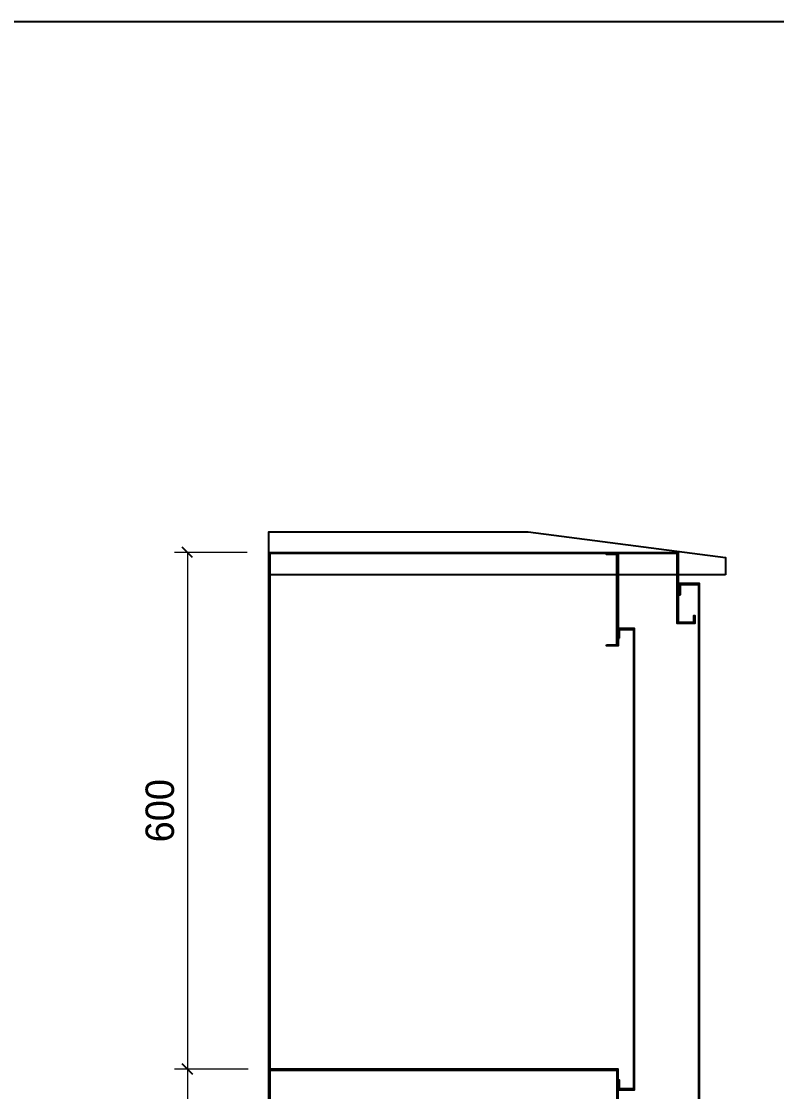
# Model space of a CAD drawing. Header units: millimetres. Extents: x 0 to 5930, y 0 to 4193.
# Drawn here: x 2287 to 3163, y 2950 to 4193 of the extents above; entities that cross this region are included whole.
import ezdxf

# ---------------------------------------------------------------- set-up
doc = ezdxf.new("R2010")
doc.units = ezdxf.units.MM
doc.layers.add('FIRE PROTECTION', color=1, linetype='Continuous')
doc.styles.add('Arial', font='arial.ttf')
doc.dimstyles.new('Dim-33', dxfattribs={"dimtxt": 33, "dimasz": 12, "dimexe": 15, "dimexo": 25, "dimgap": 15, "dimtad": 1, "dimdec": 0, "dimtxsty": 'Standard', "dimblk": 'OBLIQUE', "dimcen": 10, "dimclrd": 5, "dimclre": 5, "dimclrt": 3, "dimazin": 3, "dimtfac": 1, "dimtdec": 0, "dimtmove": 0, "dimatfit": 3, "dimldrblk": 'OPEN30', "dimlwd": 9, "dimlwe": 9})

# ---------------------------------------------------------------- blocks, each defined once
blk = doc.blocks.new('KHUNG CHUẨN')
at = {"color": 7}
blk.add_lwpolyline([(16919.25, -26555.16), (19889.25, -26555.16), (19889.25, -28655.16), (16919.25, -28655.16)], close=True, dxfattribs=at)
at = {"color": 3, "style": 'Arial'}
for tag, p in [('#01', (17055.57, -28580.1)), ('#02', (17431.39, -28580.1)), ('#03', (18030.58, -28580.1)), ('#08', (18751.7, -28580.1)), ('#10', (19064.78, -28580.1)), ('#11', (19060.3, -28625.69)), ('#12', (19806.46, -28628.91)), ('#04', (17024.77, -28634.62)), ('#05', (17308.45, -28633.02)), ('#06', (17632.65, -28633.73)), ('#07', (18002.01, -28634.74)), ('#09', (18753.85, -28632.6))]:
    blk.add_attdef(tag, p, '', height=20, dxfattribs=at)
blk = doc.blocks.new('*D3')
at = {"color": 5, "lineweight": 9, "ltscale": 3, "transparency": 16777216}
for p, q in [((2550.3, 2976), (2464.6, 2976)), ((2479.6, 2976), (2479.6, 1976)), ((2549.1, 1976), (2464.6, 1976))]:
    blk.add_line(p, q, dxfattribs=at)
at = {"color": 0, "linetype": 'ByBlock', "lineweight": -2}
for p, q in [((2485.6, 2970), (2473.6, 2982)), ((2473.6, 1982), (2485.6, 1970))]:
    blk.add_line(p, q, dxfattribs=at)
at = {"layer": 'Defpoints', "color": 0, "ltscale": 3, "transparency": 16777216}
for p in [(2575.3, 2976), (2479.6, 1976), (2574.1, 1976)]:
    blk.add_point(p, dxfattribs=at)
at = {"color": 3, "ltscale": 3, "transparency": 16777216, "insert": (2447.8, 2476), "char_height": 33, "attachment_point": 5, "rotation": 90}
blk.add_mtext('1000', dxfattribs=at)
blk = doc.blocks.new('_Oblique')
at = {"color": 0, "linetype": 'ByBlock', "lineweight": -2}
blk.add_line((-0.5, -0.5), (0.5, 0.5), dxfattribs=at)
blk = doc.blocks.new('_Open30')
at = {"color": 0, "linetype": 'ByBlock', "lineweight": -2}
for p, q in [((-1, 0.27), (0, 0)), ((0, 0), (-1, -0.27)), ((0, 0), (-1, 0))]:
    blk.add_line(p, q, dxfattribs=at)
blk = doc.blocks.new('*D6')
at = {"color": 0, "linetype": 'ByBlock', "lineweight": -2}
for p, q in [((2485.6, 3570), (2473.6, 3582)), ((2473.6, 2982), (2485.6, 2970))]:
    blk.add_line(p, q, dxfattribs=at)
at = {"color": 5, "lineweight": 9, "ltscale": 3, "transparency": 16777216}
for p, q in [((2549.1, 3576), (2464.6, 3576)), ((2479.6, 3576), (2479.6, 2976)), ((2550.3, 2976), (2464.6, 2976))]:
    blk.add_line(p, q, dxfattribs=at)
at = {"layer": 'Defpoints', "color": 0, "ltscale": 3, "transparency": 16777216}
for p in [(2574.1, 3576), (2479.6, 2976), (2575.3, 2976)]:
    blk.add_point(p, dxfattribs=at)
at = {"color": 3, "ltscale": 3, "transparency": 16777216, "insert": (2447.8, 3276), "char_height": 33, "attachment_point": 5, "rotation": 90}
blk.add_mtext('600', dxfattribs=at)

msp = doc.modelspace()

# ---------------------------------------------------------------- linework, layer by layer
at = {"color": 7}
msp.add_lwpolyline([(2574.1, 3550), (2574.1, 3576), (3049.4, 3576), (3049.4, 3494.8), (3067.4, 3494.8), (3067.4, 3502.8), (3068.6, 3502.8), (3068.6, 3493.6), (3048.2, 3493.6), (3048.2, 3574.8), (2575.3, 3574.8)], dxfattribs=at)
for points in [[(2575.3, 3574.8), (2575.3, 3574.8), (2575.3, 1977.2), (2575.3, 1977.2), (2574.1, 1976), (2574.1, 1976), (2574.1, 3576), (2574.1, 3576)], [(3051.9, 3526.8), (3051.9, 3538.8), (3072.9, 3538.8), (3072.9, 1978.2), (3051.9, 1978.2), (3051.9, 1990.2), (3050.7, 1990.2), (3050.7, 1977), (3074.1, 1977), (3074.1, 3540), (3050.7, 3540), (3050.7, 3526.8)]]:
    msp.add_lwpolyline(points, close=True, dxfattribs=at)
at = {"color": 3}
for points in [[(2966.2, 3468.6), (2978.2, 3468.6), (2978.2, 3573.6), (2966.2, 3573.6), (2966.2, 3574.8), (2979.4, 3574.8), (2979.4, 3467.4), (2966.2, 3467.4)], [(2575.3, 2974.8), (2575.3, 2974.8), (2575.3, 2974.8), (2978.2, 2974.8), (2978.2, 2924.8), (2966.2, 2924.8), (2966.2, 2923.6), (2979.4, 2923.6), (2979.4, 2976), (2575.3, 2976), (2575.3, 2974.8), (2575.3, 2974.8)]]:
    msp.add_lwpolyline(points, close=True, dxfattribs=at)
at = {"color": 6}
msp.add_lwpolyline([(2981.2, 3476.4), (2981.2, 3486.4), (2997.2, 3486.4), (2997.2, 2953), (2981.2, 2953), (2981.2, 2963), (2980, 2963), (2980, 2951.8), (2998.4, 2951.8), (2998.4, 3487.6), (2980, 3487.6), (2980, 3476.4)], close=True, dxfattribs=at)
at = {"layer": 'FIRE PROTECTION', "linetype": 'Continuous'}
msp.add_lwpolyline([(3104.1, 3550), (2574.1, 3550), (2574.1, 3600), (2875.3, 3600), (3104.1, 3570)], close=True, dxfattribs=at)

# ---------------------------------------------------------------- block references
at = {"color": 3, "xscale": 1.996500000008381, "yscale": 1.996500000008381, "zscale": 1.996500000008381}
msp.add_blockref('KHUNG CHUẨN', (-33779.3, 57210), dxfattribs=at)

# ---------------------------------------------------------------- dimensions: what is measured, and where the dimension line sits
at = {"ltscale": 3}
for base, p1, p2, picture, middle in [((2479.6, 2976), (2574.1, 3576), (2575.3, 2976), '*D6', (2447.8, 3276)), ((2479.6, 1976), (2575.3, 2976), (2574.1, 1976), '*D3', (2447.8, 2476))]:
    dim = msp.add_linear_dim(base=base, p1=p1, p2=p2, angle=90, dimstyle='Dim-33', dxfattribs=at)
    dim.commit()
    dim.dimension.update_dxf_attribs({"geometry": picture, "text_midpoint": middle})

doc.saveas('drawing.dxf')
